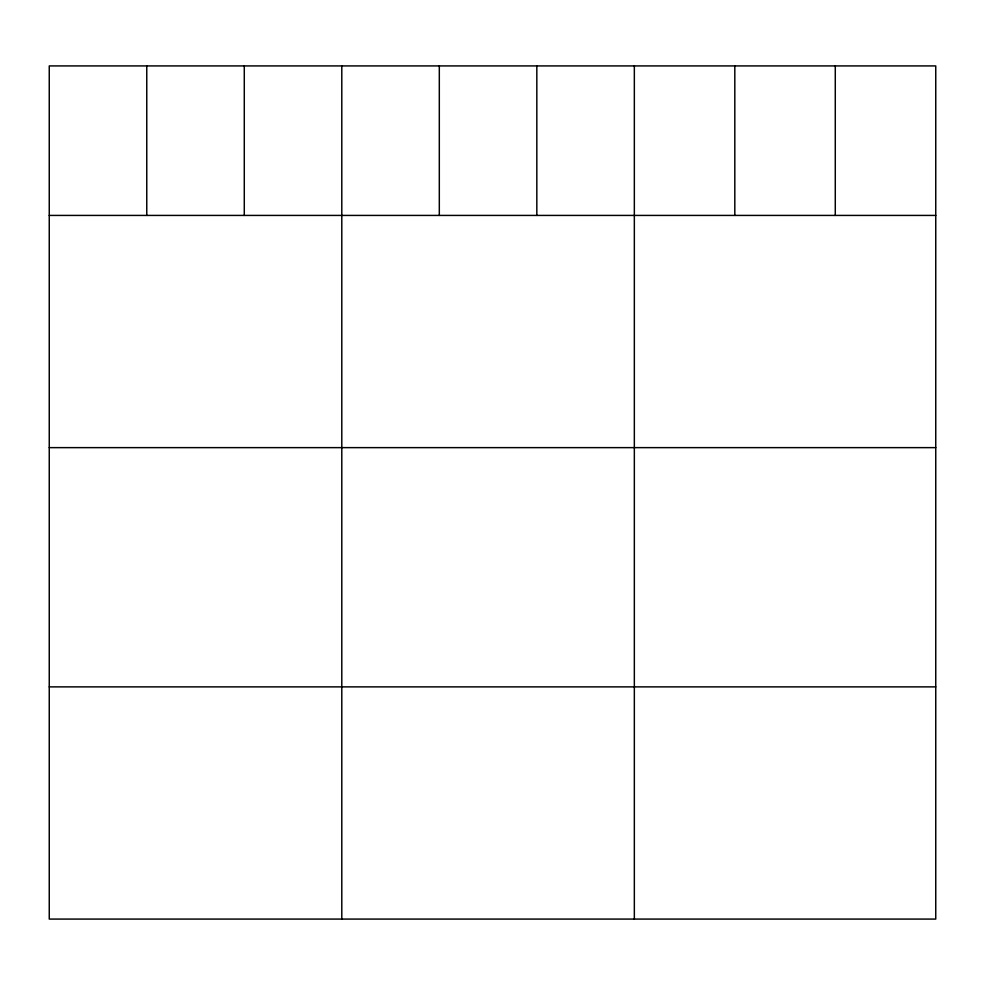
<?xml version="1.0" encoding="UTF-8"?>
<svg xmlns="http://www.w3.org/2000/svg" width="985" height="985" viewBox="0 0 985 985"><rect width="100%" height="100%" fill="white"/><g stroke="black" fill="none" stroke-linecap="round" stroke-linejoin="round"><path stroke-width="1.48" d="M935.75 215.419L935.75 919.079L49.25 919.079L49.25 65.921L935.75 65.921L935.75 215.419L49.25 215.419M49.25 447.633L935.75 447.633M49.25 686.877L935.75 686.877M835.28 65.921L835.28 215.419M734.81 65.921L734.81 215.419M634.34 65.921L634.34 919.079M536.825 65.921L536.825 215.419M439.31 65.921L439.31 215.419M341.795 65.921L341.795 919.079M244.28 65.921L244.28 215.419M146.765 65.921L146.765 215.419"/></g></svg>
